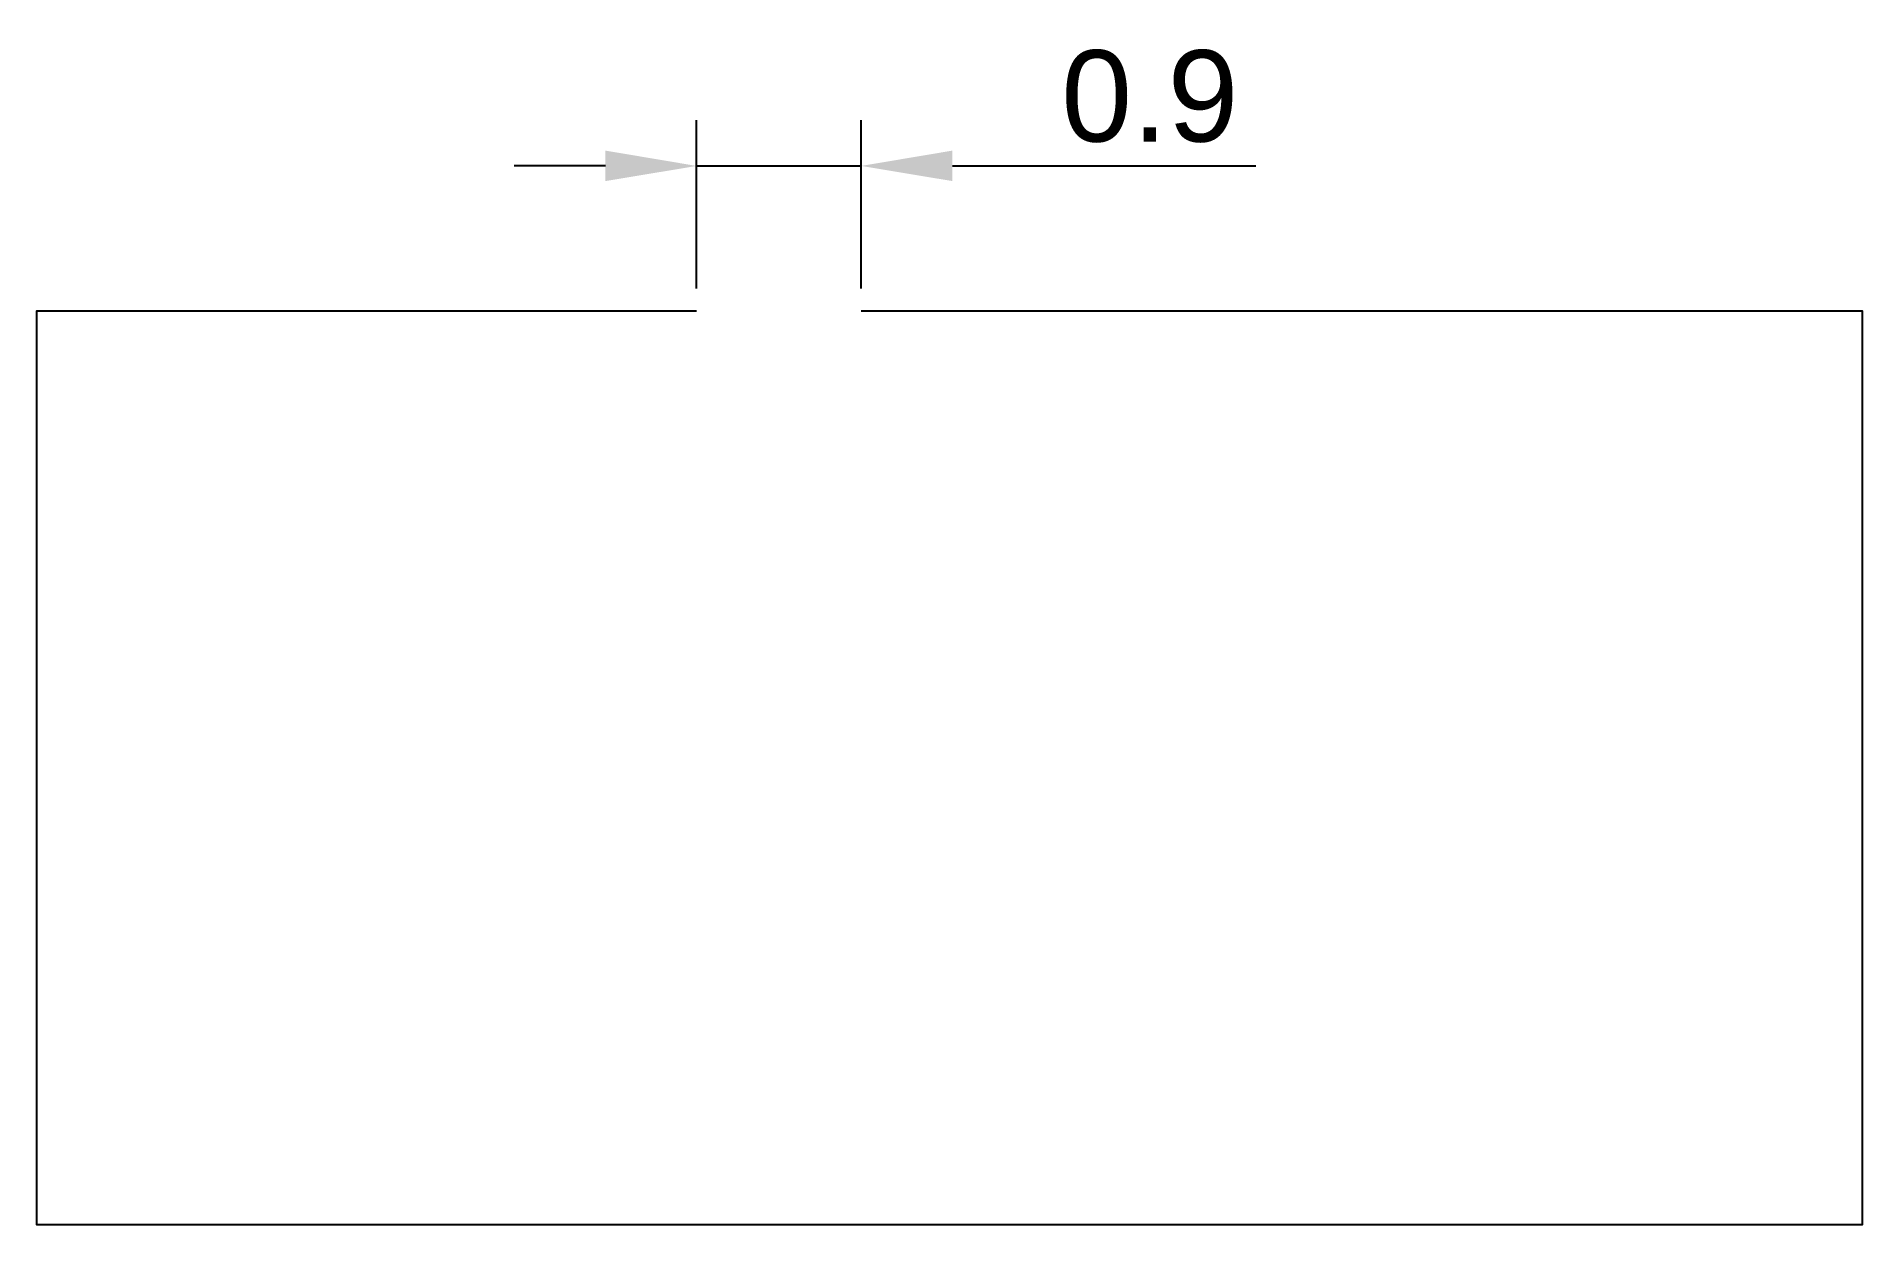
# Model space of a CAD drawing. Header units: millimetres. Extents: x 290.8 to 300.8, y 109.8 to 116.3.
import ezdxf

# ---------------------------------------------------------------- set-up
doc = ezdxf.new("R2010")
doc.units = ezdxf.units.MM
doc.styles.get("Standard").update_dxf_attribs({"font": 'arial.ttf'})
doc.dimstyles.new('ISO-25', dxfattribs={"dimscale": 0.2, "dimtxt": 2.5, "dimasz": 2.5, "dimexe": 1.25, "dimexo": 0.625, "dimtad": 1, "dimdsep": 46, "dimtxsty": 'Standard', "dimcen": 2.5, "dimadec": 0, "dimazin": 0, "dimtfac": 1, "dimtmove": 0, "dimatfit": 3, "dimfxl": 1, "dimarcsym": 0})

# ---------------------------------------------------------------- blocks, each defined once
blk = doc.blocks.new('*D2')
at = {"color": 0, "lineweight": -2, "transparency": 16777216}
for p, q in [((294.461, 114.947), (294.461, 115.868)), ((295.362, 114.947), (295.362, 115.868)), ((293.961, 115.618), (293.461, 115.618)), ((294.461, 115.618), (295.362, 115.618)), ((295.862, 115.618), (297.523, 115.618))]:
    blk.add_line(p, q, dxfattribs=at)
at = {"color": 0, "transparency": 16777216}
for points in [[(293.961, 115.702), (293.961, 115.535), (294.461, 115.618)], [(295.862, 115.702), (295.862, 115.535), (295.362, 115.618)]]:
    blk.add_solid(points, dxfattribs=at)
at = {"layer": 'Defpoints', "color": 0, "transparency": 16777216}
for p in [(295.362, 115.618), (294.461, 114.822), (295.362, 114.822)]:
    blk.add_point(p, dxfattribs=at)
at = {"color": 0, "transparency": 16777216, "insert": (296.943, 115.998), "char_height": 0.5, "attachment_point": 5}
blk.add_mtext('0.9', dxfattribs=at)

msp = doc.modelspace()

# ---------------------------------------------------------------- linework, layer by layer
at = {"color": 1}
msp.add_lwpolyline([(294.461, 114.822), (290.846, 114.822), (290.846, 109.822), (300.846, 109.822), (300.846, 114.822), (295.362, 114.822)], dxfattribs=at)

# ---------------------------------------------------------------- dimensions: what is measured, and where the dimension line sits
dim = msp.add_linear_dim(base=(295.362, 115.618), p1=(294.461, 114.822), p2=(295.362, 114.822), dimstyle='ISO-25')
dim.commit()
dim.dimension.update_dxf_attribs({"geometry": '*D2', "text_midpoint": (296.943, 115.998)})

doc.saveas('drawing.dxf')
